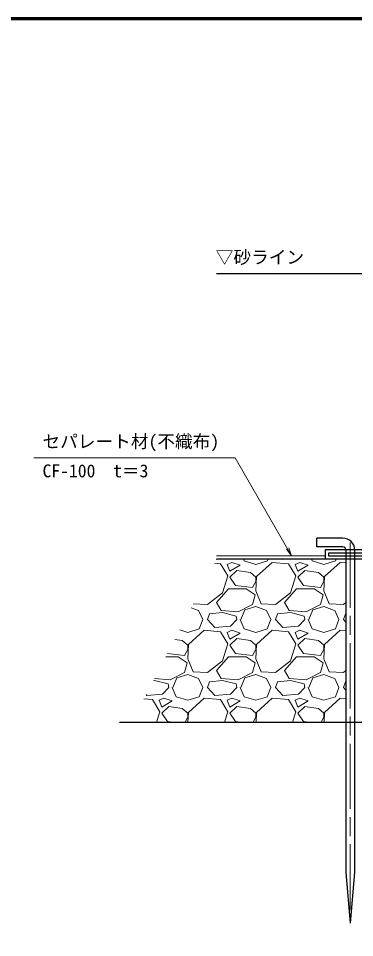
# Model space of a CAD drawing. Units: millimetres at full size, sheet at 1:5; details may follow other scales. Extents: x 75 to 2025, y 75 to 1410.
# Drawn here: x 1129 to 1438, y 565 to 1410 of the extents above; entities that cross this region are included whole.
import ezdxf
from ezdxf.enums import TextEntityAlignment as Align

# ---------------------------------------------------------------- set-up
doc = ezdxf.new("R2010")
doc.units = ezdxf.units.MM
doc.header["$LTSCALE"] = 5
doc.linetypes.add('CHAIN', pattern=[18.5, 12, -1.5, 3.5, -1.5])
for name, color, linetype, lineweight in [('D-BMK', 2, 'CHAIN', 13), ('D-STR-1', 1, 'Continuous', 25), ('D-STR-3', 27, 'Continuous', 9), ('D-STR-DIM', 7, 'Continuous', 13), ('D-STR-STR2', 3, 'Continuous', 25), ('D-TTL', 7, 'Continuous', 70), ('V-nasSTD', 5, 'Continuous', 13)]:
    doc.layers.add(name, color=color, linetype=linetype, lineweight=lineweight)
doc.styles.add('ＭＳ ゴシック', font='')
doc.styles.get('ＭＳ ゴシック').set_extended_font_data('MS Gothic')

# ---------------------------------------------------------------- blocks, each defined once
blk = doc.blocks.new('open_arrow')
at = {"color": 0, "linetype": 'Continuous', "lineweight": -2}
blk.add_lwpolyline([(7.5, 1.25), (0, 0), (7.5, -1.25)], dxfattribs=at)

msp = doc.modelspace()

# ---------------------------------------------------------------- linework, layer by layer
at = {"layer": 'D-BMK'}
msp.add_line((1433.501, 927.903), (1433.501, 577.903), dxfattribs=at)
at = {"layer": 'D-STR-1'}
for p, q in [((1310.644, 1175.462), (1463.502, 1175.462)), ((1402.835, 923.903), (1402.835, 931.903)), ((1426.835, 931.903), (1402.835, 931.903)), ((1426.835, 923.903), (1402.835, 923.903)), ((1429.501, 921.236), (1429.501, 919.251)), ((1429.501, 919.251), (1429.501, 624.57)), ((1437.501, 921.236), (1437.501, 919.251)), ((1437.501, 919.251), (1437.501, 624.57)), ((1310.644, 912.831), (1686.462, 912.831)), ((1221.367, 762.831), (1686.462, 762.831)), ((1429.501, 624.57), (1433.501, 577.903)), ((1437.501, 624.57), (1433.501, 577.903))]:
    msp.add_line(p, q, dxfattribs=at)
msp.add_lwpolyline([(1463.502, 921.131), (1410.502, 921.131), (1410.502, 912.831), (1593.462, 912.831)], dxfattribs=at)
for radius in [10.667, 2.667]:
    msp.add_arc((1426.835, 921.236), radius, 0.00004, 90, dxfattribs=at)
at = {"layer": 'D-STR-3'}
for p, q in [((1314.193, 908.444), (1308.646, 908.907)), ((1316.419, 912.823), (1310.407, 912.3)), ((1321.068, 897.194), (1314.193, 908.444)), ((1324.818, 909.694), (1320.443, 907.819)), ((1320.443, 907.819), (1322.943, 901.569)), ((1322.943, 901.569), (1332.318, 907.194)), ((1332.318, 907.194), (1324.818, 909.694)), ((1335.263, 912.823), (1336.068, 910.944)), ((1336.068, 910.944), (1346.693, 907.819)), ((1346.69, 907.818), (1357.315, 910.943)), ((1361.693, 909.694), (1347.318, 896.569)), ((1357.313, 910.933), (1357.988, 912.823)), ((1376.693, 908.444), (1361.693, 909.694)), ((1371.693, 912.194), (1371.117, 912.823)), ((1378.919, 912.823), (1371.693, 912.194)), ((1383.568, 897.194), (1376.693, 908.444)), ((1387.318, 909.694), (1382.943, 907.819)), ((1382.943, 907.819), (1385.443, 901.569)), ((1385.443, 901.569), (1394.818, 907.194)), ((1394.818, 907.194), (1387.318, 909.694)), ((1397.763, 912.823), (1398.568, 910.944)), ((1398.568, 910.944), (1409.193, 907.819)), ((1409.19, 907.818), (1419.815, 910.943)), ((1424.193, 909.694), (1409.818, 896.569)), ((1419.813, 910.933), (1420.488, 912.823)), ((1429.535, 909.249), (1424.193, 909.694)), ((1316.068, 881.569), (1321.068, 897.194)), ((1329.193, 902.194), (1322.943, 895.944)), ((1341.693, 900.319), (1329.193, 902.194)), ((1346.693, 895.944), (1341.693, 900.319)), ((1347.318, 896.569), (1346.693, 883.444)), ((1378.568, 881.569), (1383.568, 897.194)), ((1391.693, 902.194), (1385.443, 895.944)), ((1404.193, 900.319), (1391.693, 902.194)), ((1409.193, 895.944), (1404.193, 900.319)), ((1409.818, 896.569), (1409.193, 883.444)), ((1322.943, 895.944), (1327.943, 888.444)), ((1327.943, 888.444), (1343.568, 886.569)), ((1343.568, 886.569), (1346.693, 892.194)), ((1346.693, 892.194), (1346.693, 895.944)), ((1385.443, 895.944), (1390.443, 888.444)), ((1390.443, 888.444), (1406.068, 886.569)), ((1406.068, 886.569), (1409.193, 892.194)), ((1409.193, 892.194), (1409.193, 895.944)), ((1302.318, 870.944), (1316.068, 881.569)), ((1310.443, 872.819), (1321.693, 885.319)), ((1321.693, 885.319), (1337.943, 885.319)), ((1337.943, 885.319), (1346.068, 879.694)), ((1346.068, 879.694), (1343.568, 870.944)), ((1346.693, 883.444), (1351.693, 871.569)), ((1364.818, 870.944), (1378.568, 881.569)), ((1372.943, 872.819), (1384.193, 885.319)), ((1384.193, 885.319), (1400.443, 885.319)), ((1400.443, 885.319), (1408.568, 879.694)), ((1408.568, 879.694), (1406.068, 870.944)), ((1409.193, 883.444), (1414.193, 871.569)), ((1289.272, 871.566), (1302.318, 870.944)), ((1314.818, 865.319), (1310.443, 872.819)), ((1343.568, 870.944), (1330.443, 864.069)), ((1351.693, 871.569), (1364.818, 870.944)), ((1377.318, 865.319), (1372.943, 872.819)), ((1406.068, 870.944), (1392.943, 864.069)), ((1414.193, 871.569), (1427.318, 870.944)), ((1427.318, 870.944), (1429.535, 872.658)), ((1287.36, 867.881), (1294.184, 865.323)), ((1294.198, 865.307), (1297.948, 857.182)), ((1316.094, 863.447), (1304.219, 862.197)), ((1330.443, 864.069), (1314.818, 865.319)), ((1328.567, 860.32), (1316.067, 863.445)), ((1332.944, 857.197), (1336.694, 865.947)), ((1336.701, 865.947), (1346.701, 869.072)), ((1346.684, 869.073), (1356.684, 865.323)), ((1356.698, 865.307), (1360.448, 857.182)), ((1378.594, 863.447), (1366.719, 862.197)), ((1392.943, 864.069), (1377.318, 865.319)), ((1391.067, 860.32), (1378.567, 863.445)), ((1395.444, 857.197), (1399.194, 865.947)), ((1399.201, 865.947), (1409.201, 869.072)), ((1409.184, 869.073), (1419.184, 865.323)), ((1419.198, 865.307), (1422.948, 857.182)), ((1294.813, 848.433), (1297.938, 857.183)), ((1302.318, 857.196), (1304.193, 862.196)), ((1309.193, 849.694), (1302.318, 857.194)), ((1329.193, 857.194), (1323.568, 850.944)), ((1329.193, 857.195), (1328.568, 860.32)), ((1332.318, 857.194), (1336.068, 848.444)), ((1357.313, 848.433), (1360.438, 857.183)), ((1364.818, 857.196), (1366.693, 862.196)), ((1371.693, 849.694), (1364.818, 857.194)), ((1391.693, 857.194), (1386.068, 850.944)), ((1391.693, 857.195), (1391.068, 860.32)), ((1394.818, 857.194), (1398.568, 848.444)), ((1419.813, 848.433), (1422.938, 857.183)), ((1427.318, 857.196), (1429.193, 862.196)), ((1429.535, 854.775), (1427.318, 857.194)), ((1429.535, 862.23), (1429.219, 862.197)), ((1276.784, 847.498), (1284.193, 845.319)), ((1284.19, 845.318), (1294.815, 848.443)), ((1299.193, 847.194), (1284.818, 834.069)), ((1314.193, 845.944), (1299.193, 847.194)), ((1323.568, 850.944), (1309.193, 849.694)), ((1321.068, 834.694), (1314.193, 845.944)), ((1324.818, 847.194), (1320.443, 845.319)), ((1332.318, 844.694), (1324.818, 847.194)), ((1336.068, 848.444), (1346.693, 845.319)), ((1346.69, 845.318), (1357.315, 848.443)), ((1361.693, 847.194), (1347.318, 834.069)), ((1376.693, 845.944), (1361.693, 847.194)), ((1386.068, 850.944), (1371.693, 849.694)), ((1383.568, 834.694), (1376.693, 845.944)), ((1387.318, 847.194), (1382.943, 845.319)), ((1394.818, 844.694), (1387.318, 847.194)), ((1398.568, 848.444), (1409.193, 845.319)), ((1409.19, 845.318), (1419.815, 848.443)), ((1424.193, 847.194), (1409.818, 834.069)), ((1429.535, 846.749), (1424.193, 847.194)), ((1279.193, 837.819), (1272.299, 838.853)), ((1284.193, 833.444), (1279.193, 837.819)), ((1320.443, 845.319), (1322.943, 839.069)), ((1322.943, 839.069), (1332.318, 844.694)), ((1329.193, 839.694), (1322.943, 833.444)), ((1341.693, 837.819), (1329.193, 839.694)), ((1346.693, 833.444), (1341.693, 837.819)), ((1382.943, 845.319), (1385.443, 839.069)), ((1385.443, 839.069), (1394.818, 844.694)), ((1391.693, 839.694), (1385.443, 833.444)), ((1404.193, 837.819), (1391.693, 839.694)), ((1409.193, 833.444), (1404.193, 837.819)), ((1281.068, 824.069), (1284.193, 829.694)), ((1284.818, 834.069), (1284.193, 820.944)), ((1284.193, 829.694), (1284.193, 833.444)), ((1316.068, 819.069), (1321.068, 834.694)), ((1322.943, 833.444), (1327.943, 825.944)), ((1343.568, 824.069), (1346.693, 829.694)), ((1347.318, 834.069), (1346.693, 820.944)), ((1346.693, 829.694), (1346.693, 833.444)), ((1378.568, 819.069), (1383.568, 834.694)), ((1385.443, 833.444), (1390.443, 825.944)), ((1406.068, 824.069), (1409.193, 829.694)), ((1409.818, 834.069), (1409.193, 820.944)), ((1409.193, 829.694), (1409.193, 833.444)), ((1263.979, 822.819), (1275.443, 822.819)), ((1265.592, 825.926), (1281.068, 824.069)), ((1275.443, 822.819), (1283.568, 817.194)), ((1284.193, 820.944), (1289.193, 809.069)), ((1310.443, 810.319), (1321.693, 822.819)), ((1321.693, 822.819), (1337.943, 822.819)), ((1327.943, 825.944), (1343.568, 824.069)), ((1337.943, 822.819), (1346.068, 817.194)), ((1346.693, 820.944), (1351.693, 809.069)), ((1372.943, 810.319), (1384.193, 822.819)), ((1384.193, 822.819), (1400.443, 822.819)), ((1390.443, 825.944), (1406.068, 824.069)), ((1400.443, 822.819), (1408.568, 817.194)), ((1409.193, 820.944), (1414.193, 809.069)), ((1283.568, 817.194), (1281.068, 808.444)), ((1302.318, 808.444), (1316.068, 819.069)), ((1346.068, 817.194), (1343.568, 808.444)), ((1364.818, 808.444), (1378.568, 819.069)), ((1408.568, 817.194), (1406.068, 808.444)), ((1281.068, 808.444), (1267.943, 801.569)), ((1270.444, 794.697), (1274.194, 803.447)), ((1274.201, 803.447), (1284.201, 806.572)), ((1284.184, 806.573), (1294.184, 802.823)), ((1289.193, 809.069), (1302.318, 808.444)), ((1314.818, 802.819), (1310.443, 810.319)), ((1343.568, 808.444), (1330.443, 801.569)), ((1332.944, 794.697), (1336.694, 803.447)), ((1336.701, 803.447), (1346.701, 806.572)), ((1346.684, 806.573), (1356.684, 802.823)), ((1351.693, 809.069), (1364.818, 808.444)), ((1377.318, 802.819), (1372.943, 810.319)), ((1406.068, 808.444), (1392.943, 801.569)), ((1395.444, 794.697), (1399.194, 803.447)), ((1399.201, 803.447), (1409.201, 806.572)), ((1409.184, 806.573), (1419.184, 802.823)), ((1414.193, 809.069), (1427.318, 808.444)), ((1427.318, 808.444), (1429.535, 810.158)), ((1253.594, 800.947), (1252.575, 800.84)), ((1267.943, 801.569), (1253.551, 802.721)), ((1266.067, 797.82), (1253.567, 800.945)), ((1266.693, 794.695), (1266.068, 797.82)), ((1294.198, 802.807), (1297.948, 794.682)), ((1302.318, 794.696), (1304.193, 799.696)), ((1316.094, 800.947), (1304.219, 799.697)), ((1330.443, 801.569), (1314.818, 802.819)), ((1328.567, 797.82), (1316.067, 800.945)), ((1329.193, 794.695), (1328.568, 797.82)), ((1356.698, 802.807), (1360.448, 794.682)), ((1364.818, 794.696), (1366.693, 799.696)), ((1378.594, 800.947), (1366.719, 799.697)), ((1392.943, 801.569), (1377.318, 802.819)), ((1391.067, 797.82), (1378.567, 800.945)), ((1391.693, 794.695), (1391.068, 797.82)), ((1419.198, 802.807), (1422.948, 794.682)), ((1427.318, 794.696), (1429.193, 799.696)), ((1429.535, 799.73), (1429.219, 799.697)), ((1246.693, 787.194), (1245.928, 788.028)), ((1261.068, 788.444), (1246.693, 787.194)), ((1266.693, 794.694), (1261.068, 788.444)), ((1269.818, 794.694), (1273.568, 785.944)), ((1294.813, 785.933), (1297.938, 794.683)), ((1309.193, 787.194), (1302.318, 794.694)), ((1323.568, 788.444), (1309.193, 787.194)), ((1329.193, 794.694), (1323.568, 788.444)), ((1332.318, 794.694), (1336.068, 785.944)), ((1357.313, 785.933), (1360.438, 794.683)), ((1371.693, 787.194), (1364.818, 794.694)), ((1386.068, 788.444), (1371.693, 787.194)), ((1391.693, 794.694), (1386.068, 788.444)), ((1394.818, 794.694), (1398.568, 785.944)), ((1419.813, 785.933), (1422.938, 794.683)), ((1429.535, 792.275), (1427.318, 794.694)), ((1251.693, 783.444), (1243.887, 784.095)), ((1258.568, 772.194), (1251.693, 783.444)), ((1262.318, 784.694), (1257.943, 782.819)), ((1257.943, 782.819), (1260.443, 776.569)), ((1260.443, 776.569), (1269.818, 782.194)), ((1269.818, 782.194), (1262.318, 784.694)), ((1273.568, 785.944), (1284.193, 782.819)), ((1284.19, 782.818), (1294.815, 785.943)), ((1299.193, 784.694), (1284.818, 771.569)), ((1314.193, 783.444), (1299.193, 784.694)), ((1321.068, 772.194), (1314.193, 783.444)), ((1324.818, 784.694), (1320.443, 782.819)), ((1320.443, 782.819), (1322.943, 776.569)), ((1322.943, 776.569), (1332.318, 782.194)), ((1332.318, 782.194), (1324.818, 784.694)), ((1336.068, 785.944), (1346.693, 782.819)), ((1346.69, 782.818), (1357.315, 785.943)), ((1361.693, 784.694), (1347.318, 771.569)), ((1376.693, 783.444), (1361.693, 784.694)), ((1383.568, 772.194), (1376.693, 783.444)), ((1387.318, 784.694), (1382.943, 782.819)), ((1382.943, 782.819), (1385.443, 776.569)), ((1385.443, 776.569), (1394.818, 782.194)), ((1394.818, 782.194), (1387.318, 784.694)), ((1398.568, 785.944), (1409.193, 782.819)), ((1409.19, 782.818), (1419.815, 785.943)), ((1424.193, 784.694), (1409.818, 771.569)), ((1429.535, 784.249), (1424.193, 784.694)), ((1255.569, 762.823), (1258.568, 772.194)), ((1266.693, 777.194), (1260.443, 770.944)), ((1260.443, 770.944), (1265.443, 763.444)), ((1279.193, 775.319), (1266.693, 777.194)), ((1284.193, 770.944), (1279.193, 775.319)), ((1284.193, 767.194), (1284.193, 770.944)), ((1284.818, 771.569), (1284.401, 762.823)), ((1318.069, 762.823), (1321.068, 772.194)), ((1329.193, 777.194), (1322.943, 770.944)), ((1322.943, 770.944), (1327.943, 763.444)), ((1341.693, 775.319), (1329.193, 777.194)), ((1346.693, 770.944), (1341.693, 775.319)), ((1346.693, 767.194), (1346.693, 770.944)), ((1347.318, 771.569), (1346.901, 762.823)), ((1380.569, 762.823), (1383.568, 772.194)), ((1391.693, 777.194), (1385.443, 770.944)), ((1385.443, 770.944), (1390.443, 763.444)), ((1404.193, 775.319), (1391.693, 777.194)), ((1409.193, 770.944), (1404.193, 775.319)), ((1409.193, 767.194), (1409.193, 770.944)), ((1409.818, 771.569), (1409.401, 762.823)), ((1265.443, 763.444), (1270.623, 762.823)), ((1281.764, 762.823), (1284.193, 767.194)), ((1327.943, 763.444), (1333.123, 762.823)), ((1344.264, 762.823), (1346.693, 767.194)), ((1390.443, 763.444), (1395.623, 762.823)), ((1406.764, 762.823), (1409.193, 767.194))]:
    msp.add_line(p, q, dxfattribs=at)
at = {"layer": 'D-STR-DIM'}
msp.add_lwpolyline([(1379.652, 915.831), (1327.607, 1005.975), (1142.607, 1005.975)], dxfattribs=at)
at = {"layer": 'D-STR-STR2'}
for p, q in [((1663.462, 918.131), (1413.502, 918.131)), ((1413.502, 918.131), (1413.502, 915.831)), ((1413.502, 915.831), (1663.462, 915.831))]:
    msp.add_line(p, q, dxfattribs=at)
at = {"layer": 'D-TTL'}
msp.add_lwpolyline([(75, 75), (75, 1410), (2025, 1410), (2025, 75)], close=True, dxfattribs=at)
at = {"layer": 'V-nasSTD'}
msp.add_line((1310.644, 915.831), (1410.502, 915.831), dxfattribs=at)

# ---------------------------------------------------------------- block references
at = {"layer": 'D-STR-DIM', "rotation": 120}
msp.add_blockref('open_arrow', (1379.652, 915.831), dxfattribs=at)

# ---------------------------------------------------------------- texts
at = {"layer": 'D-STR-DIM', "style": 'ＭＳ ゴシック'}
for s, p in [('▽砂ライン', (1350.482, 1180.844)), ('セパレート材(不織布)', (1231.844, 1011.392)), ('CF-100\u3000t＝3', (1199.344, 984.308))]:
    msp.add_text(s, height=11.91, dxfattribs=at).set_placement(p, align=Align.BOTTOM_CENTER)

doc.saveas('drawing.dxf')
